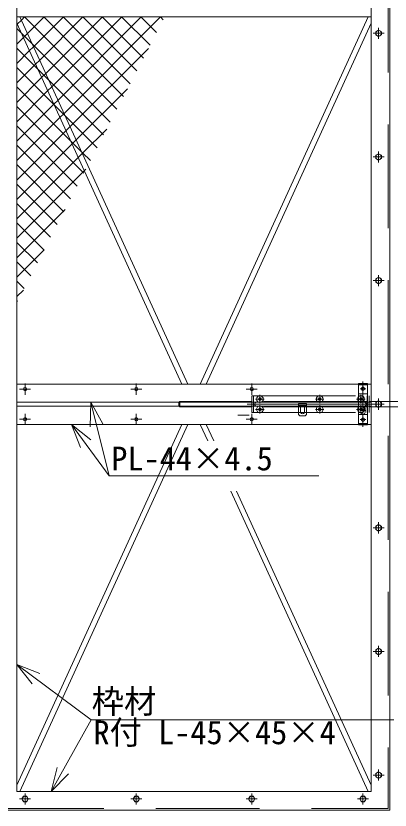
# Model space of a CAD drawing. Units: millimetres, scale not verified. Extents: x -5936 to 5936, y -4198 to 4198.
# Drawn here: x 671 to 1579, y -1056 to 871 of the extents above; entities that cross this region are included whole.
import ezdxf
from ezdxf.enums import TextEntityAlignment as Align

# ---------------------------------------------------------------- set-up
doc = ezdxf.new("R2010")
doc.units = ezdxf.units.MM
doc.header["$LTSCALE"] = 30
doc.linetypes.add('USER2', pattern=[12.6, 8.4, -4.2])
doc.linetypes.add('USER3', pattern=[50.5, 30, -9, 2.5, -9])
for name, color, linetype, lineweight in [('0-1_27', 3, 'Continuous', 9), ('0-2_D-STR1', 1, 'Continuous', 9), ('0-3_D-STR-TXT', 7, 'Continuous', 9), ('0-C_1', 7, 'Continuous', 9), ('0-E_D-STR2', 7, 'Continuous', 9)]:
    doc.layers.add(name, color=color, linetype=linetype, lineweight=lineweight)
doc.styles.add('ＭＳ ゴシック', font='')
doc.styles.get('ＭＳ ゴシック').set_extended_font_data('MS Gothic')

# ---------------------------------------------------------------- blocks, each defined once
blk = doc.blocks.new('G79')
at = {"layer": '0-C_1'}
for q in [(202487.7, 97855.9), (201931.6, 97108.3), (206238.4, 94485.3)]:
    blk.add_line((200814.7, 98519.9), q, dxfattribs=at)
blk = doc.blocks.new('G80')
at = {"layer": '0-C_1'}
for q in [(206238.4, 94485.3), (203754.9, 91015.8), (204567.2, 90559.4)]:
    blk.add_line((203309.4, 89271.8), q, dxfattribs=at)
blk = doc.blocks.new('G81')
at = {"layer": '0-C_1'}
for q in [(211269.6, 114873.8), (210517.7, 114323.6), (212601.4, 112264.8)]:
    blk.add_line((209867, 116001.8), q, dxfattribs=at)
blk = doc.blocks.new('G82')
at = {"layer": '0-C_1'}
for q in [(211238.9, 115822.1), (212143.3, 116046.5), (212601.4, 112264.8)]:
    blk.add_line((211272.5, 117621.8), q, dxfattribs=at)

msp = doc.modelspace()

# ---------------------------------------------------------------- linework, layer by layer
at = {"layer": '0-1_27', "linetype": 'USER3'}
for p, q in [((1512.99, -126.14), (1512.99, -16.26)), ((1506.37, -33.7), (1519.62, -33.7)), ((1231.9, -71.2), (1541.13, -71.2)), ((1506.26, -86.2), (1519.73, -86.2)), ((1506.37, -108.7), (1519.62, -108.7))]:
    msp.add_line(p, q, dxfattribs=at)
at = {"layer": '0-1_27'}
for p, q in [((1501.99, -21.2), (1523.99, -21.2)), ((1501.99, -21.2), (1501.99, -121.2)), ((1523.99, -21.2), (1523.99, -121.2)), ((1260.34, -56.05), (1265.64, -61.35)), ((1265.64, -56.05), (1260.34, -61.35)), ((1410.64, -56.05), (1405.34, -61.35)), ((1405.34, -56.05), (1410.64, -61.35)), ((1356.91, -69.55), (1375.91, -69.55)), ((1375.91, -69.55), (1375.91, -96.55)), ((1532.99, -76.2), (1450.91, -76.2)), ((1265.64, -86.35), (1260.34, -81.05)), ((1260.34, -86.35), (1265.64, -81.05)), ((1361.41, -79.55), (1361.41, -89.55)), ((1371.41, -79.55), (1371.41, -89.55)), ((1405.34, -86.35), (1410.64, -81.05)), ((1410.64, -86.35), (1405.34, -81.05)), ((1507.99, -91.2), (1507.99, -81.2)), ((1517.99, -91.2), (1517.99, -81.2)), ((1375.91, -96.55), (1372.91, -99.55)), ((1523.99, -121.2), (1501.99, -121.2))]:
    msp.add_line(p, q, dxfattribs=at)
at = {"layer": '0-1_27', "linetype": 'USER2'}
for p, q in [((1501.99, -24.2), (1523.99, -24.2)), ((1242.99, -51.2), (1527.99, -51.2)), ((1242.99, -91.2), (1242.99, -51.2)), ((1247.49, -51.2), (1247.49, -91.2)), ((1262.99, -69.09), (1262.99, -48.3)), ((1407.99, -69.09), (1407.99, -48.3)), ((1501.99, -46.2), (1523.99, -46.2)), ((1505.34, -56.05), (1510.64, -61.35)), ((1510.64, -56.05), (1505.34, -61.35)), ((1507.99, -69.09), (1507.99, -48.3)), ((1523.49, -51.2), (1523.49, -91.2)), ((1527.99, -91.2), (1527.99, -51.2)), ((1068.41, -64.7), (1066.41, -66.7)), ((1066.41, -66.7), (1066.41, -75.7)), ((1066.41, -75.7), (1068.41, -77.7)), ((1242.99, -64.7), (1068.41, -64.7)), ((1068.41, -64.7), (1068.41, -77.7)), ((1523.49, -64.7), (1247.49, -64.7)), ((1252.6, -58.7), (1273.38, -58.7)), ((1262.99, -73.3), (1262.99, -94.09)), ((1375.91, -74.05), (1356.91, -74.05)), ((1397.6, -58.7), (1418.38, -58.7)), ((1407.99, -73.3), (1407.99, -94.09)), ((1518.39, -58.7), (1497.6, -58.7)), ((1507.99, -73.3), (1507.99, -94.09)), ((1647.99, -64.7), (1527.99, -64.7)), ((1242.99, -77.7), (1068.41, -77.7)), ((1242.99, -91.2), (1527.99, -91.2)), ((1523.49, -77.7), (1247.49, -77.7)), ((1252.6, -83.7), (1273.38, -83.7)), ((1397.6, -83.7), (1418.38, -83.7)), ((1518.39, -83.7), (1497.6, -83.7)), ((1523.99, -96.2), (1501.99, -96.2)), ((1505.34, -86.35), (1510.64, -81.05)), ((1510.64, -86.35), (1505.34, -81.05)), ((1647.99, -77.7), (1527.99, -77.7)), ((1501.99, -118.2), (1523.99, -118.2))]:
    msp.add_line(p, q, dxfattribs=at)
at = {"layer": '0-1_27'}
msp.add_lwpolyline([(1372.91, -99.55), (1359.91, -99.55), (1356.91, -96.55), (1356.91, -69.55)], dxfattribs=at)
at = {"layer": '0-1_27', "linetype": 'USER2'}
for centre in [(1512.99, -33.7), (1512.99, -108.7)]:
    msp.add_circle(centre, 3.75, dxfattribs=at)
at = {"layer": '0-1_27'}
for centre in [(1262.99, -58.7), (1407.99, -58.7), (1262.99, -83.7), (1407.99, -83.7)]:
    msp.add_circle(centre, 8.14, dxfattribs=at)
for centre, radius, start, end in [((1507.99, -58.7), 8.14, 137.51918, 222.48085), ((1254.99, -71.2), 5, 89.99998, 269.99929), ((1366.41, -79.55), 5, 0.00001, 180.00001), ((1512.99, -81.2), 5, 359.99999, 179.99965), ((1515.99, -71.2), 5, 270.00068, 89.99999), ((1366.41, -89.55), 5, 180, 0.00001), ((1507.99, -83.7), 8.14, 137.5191, 222.48093), ((1512.99, -91.2), 5, 179.99999, 359.99998)]:
    msp.add_arc(centre, radius, start, end, dxfattribs=at)
at = {"layer": '0-1_27', "linetype": 'USER2'}
for centre, start, end in [((1507.99, -58.7), 222.48085, 137.51918), ((1507.99, -83.7), 222.48093, 137.5191)]:
    msp.add_arc(centre, 8.14, start, end, dxfattribs=at)
at = {"layer": '0-2_D-STR1'}
for p, q in [((672.99, 1363.51), (672.99, -1011.2)), ((1532.99, 1363.51), (1532.99, -1011.2)), ((1577.99, 1363.51), (1577.99, -1056.2)), ((672.99, 868.8), (1532.99, 868.8)), ((680.14, 868.8), (1087.73, -22.2)), ((1118.26, -22.2), (1525.85, 868.8)), ((672.99, 853.18), (1073.43, -22.2)), ((1132.56, -22.2), (1532.99, 853.18)), ((672.99, -22.2), (1532.99, -22.2)), ((672.99, -66.2), (1532.99, -66.2)), ((672.99, -76.2), (1532.99, -76.2)), ((672.99, -120.2), (1532.99, -120.2)), ((672.99, -995.57), (1073.43, -120.2)), ((680.14, -1011.2), (1087.73, -120.2)), ((1118.26, -120.2), (1136.55, -160.18)), ((1132.56, -120.2), (1150.85, -160.18)), ((1192.2, -281.84), (1525.85, -1011.2)), ((1206.5, -281.84), (1532.99, -995.57)), ((672.99, -1011.2), (1532.99, -1011.2)), ((627.99, -1056.2), (1577.99, -1056.2))]:
    msp.add_line(p, q, dxfattribs=at)
at = {"layer": '0-2_D-STR1', "linetype": 'USER2'}
for p in [(1573.99, 1363.79), (631.99, -1052.2)]:
    msp.add_line(p, (1573.99, -1052.2), dxfattribs=at)
at = {"layer": '0-2_D-STR1', "linetype": 'USER3'}
for p, q in [((1564.43, 828.8), (1537.54, 828.8)), ((1550.99, 815.37), (1550.99, 842.25)), ((1550.99, 515.37), (1550.99, 542.25)), ((1564.43, 528.8), (1537.54, 528.8)), ((1550.99, 215.37), (1550.99, 242.25)), ((1564.43, 228.8), (1537.54, 228.8)), ((679.56, -34.7), (706.44, -34.7)), ((692.99, -48.13), (692.99, -21.25)), ((949.56, -34.7), (976.44, -34.7)), ((962.99, -48.13), (962.99, -21.25)), ((1229.56, -34.7), (1256.44, -34.7)), ((1242.99, -48.13), (1242.99, -21.25)), ((1550.99, -84.63), (1550.99, -57.75)), ((1550.99, -84.63), (1550.99, -57.75)), ((1564.43, -71.2), (1537.54, -71.2)), ((1564.43, -71.2), (1537.54, -71.2)), ((692.99, -94.27), (692.99, -121.15)), ((962.99, -94.27), (962.99, -121.15)), ((1242.99, -94.27), (1242.99, -121.15)), ((679.56, -107.7), (706.44, -107.7)), ((949.56, -107.7), (976.44, -107.7)), ((1209.56, -98.2), (1236.44, -98.2)), ((1229.56, -107.7), (1256.44, -107.7)), ((1550.99, -384.63), (1550.99, -357.75)), ((1564.43, -371.2), (1537.54, -371.2)), ((1564.43, -671.2), (1537.54, -671.2)), ((1550.99, -684.63), (1550.99, -657.75)), ((1550.99, -984.63), (1550.99, -957.75)), ((1564.43, -971.2), (1537.54, -971.2)), ((692.99, -1015.77), (692.99, -1042.65)), ((962.99, -1015.77), (962.99, -1042.65)), ((1242.99, -1015.77), (1242.99, -1042.65)), ((1512.99, -1015.77), (1512.99, -1042.65)), ((706.43, -1029.2), (679.54, -1029.2)), ((976.43, -1029.2), (949.54, -1029.2)), ((1256.43, -1029.2), (1229.54, -1029.2)), ((1499.56, -1029.2), (1526.44, -1029.2))]:
    msp.add_line(p, q, dxfattribs=at)
at = {"layer": '0-2_D-STR1'}
for points in [[(1550.99, 836.64), (1544.2, 832.72), (1544.2, 824.88), (1550.99, 820.96), (1557.78, 824.88), (1557.78, 832.72)], [(1550.99, 536.64), (1544.2, 532.72), (1544.2, 524.88), (1550.99, 520.96), (1557.78, 524.88), (1557.78, 532.72)], [(1550.99, 236.64), (1544.2, 232.72), (1544.2, 224.88), (1550.99, 220.96), (1557.78, 224.88), (1557.78, 232.72)], [(1550.99, -63.36), (1544.2, -67.28), (1544.2, -75.12), (1550.99, -79.04), (1557.78, -75.12), (1557.78, -67.28)], [(1550.99, -63.36), (1544.2, -67.28), (1544.2, -75.12), (1550.99, -79.04), (1557.78, -75.12), (1557.78, -67.28)], [(1550.99, -363.36), (1544.2, -367.28), (1544.2, -375.12), (1550.99, -379.04), (1557.78, -375.12), (1557.78, -367.28)], [(1550.99, -663.36), (1544.2, -667.28), (1544.2, -675.12), (1550.99, -679.04), (1557.78, -675.12), (1557.78, -667.28)], [(1550.99, -963.36), (1544.2, -967.28), (1544.2, -975.12), (1550.99, -979.04), (1557.78, -975.12), (1557.78, -967.28)], [(685.15, -1029.2), (689.07, -1035.99), (696.91, -1035.99), (700.83, -1029.2), (696.91, -1022.41), (689.07, -1022.41)], [(955.15, -1029.2), (959.07, -1035.99), (966.91, -1035.99), (970.83, -1029.2), (966.91, -1022.41), (959.07, -1022.41)], [(1235.15, -1029.2), (1239.07, -1035.99), (1246.91, -1035.99), (1250.83, -1029.2), (1246.91, -1022.41), (1239.07, -1022.41)], [(1520.83, -1029.2), (1516.91, -1035.99), (1509.07, -1035.99), (1505.15, -1029.2), (1509.07, -1022.41), (1516.91, -1022.41)]]:
    msp.add_lwpolyline(points, close=True, dxfattribs=at)
for centre, radius in [((1550.99, 828.8), 6.8), ((1550.99, 528.8), 6.8), ((1550.99, 228.8), 6.8), ((692.99, -34.7), 4), ((962.99, -34.7), 4), ((1242.99, -34.7), 4), ((1550.99, -71.2), 6.8), ((1550.99, -71.2), 6.8), ((692.99, -107.7), 4), ((962.99, -107.7), 4), ((1242.99, -107.7), 4), ((1550.99, -371.2), 6.8), ((1550.99, -671.2), 6.8), ((1550.99, -971.2), 6.8), ((692.99, -1029.2), 6.8), ((962.99, -1029.2), 6.8), ((1242.99, -1029.2), 6.8), ((1512.99, -1029.2), 6.8)]:
    msp.add_circle(centre, radius, dxfattribs=at)
at = {"layer": '0-3_D-STR-TXT'}
for p, q in [((896.74, -244.77), (1405.55, -244.77)), ((1587.67, -837.42), (853.78, -837.42))]:
    msp.add_line(p, q, dxfattribs=at)
at = {"layer": '0-E_D-STR2'}
for p, q in [((684.98, 861.83), (691.95, 868.8)), ((915.84, 644.4), (691.43, 868.8)), ((699.78, 829.48), (739.09, 868.8)), ((714.57, 797.14), (786.23, 868.8)), ((729.37, 764.79), (833.38, 868.8)), ((931.91, 675.46), (738.57, 868.8)), ((744.16, 732.45), (880.52, 868.8)), ((758.96, 700.1), (927.66, 868.8)), ((773.76, 667.76), (974.8, 868.8)), ((947.99, 706.53), (785.71, 868.8)), ((788.55, 635.42), (1021.94, 868.8)), ((964.06, 737.59), (832.85, 868.8)), ((980.13, 768.66), (879.99, 868.8)), ((996.21, 799.73), (927.14, 868.8)), ((1012.28, 830.79), (974.28, 868.8)), ((1028.36, 861.86), (1021.42, 868.8)), ((672.99, 849.84), (684.98, 861.83)), ((680.98, 832.12), (672.99, 840.1)), ((713.41, 799.69), (680.98, 832.12)), ((720.72, 745.23), (672.99, 792.96)), ((702.5, 785.07), (714.57, 797.14)), ((899.76, 613.33), (713.41, 799.69)), ((803.35, 603.07), (992.14, 791.86)), ((672.99, 755.56), (702.5, 785.07)), ((672.99, 708.42), (717.3, 752.72)), ((717.3, 752.72), (729.37, 764.79)), ((760.47, 658.34), (672.99, 745.82)), ((732.09, 720.38), (744.16, 732.45)), ((672.99, 661.28), (732.09, 720.38)), ((800.21, 571.46), (672.99, 698.68)), ((746.89, 688.03), (758.96, 700.1)), ((818.14, 570.73), (941.6, 694.18)), ((672.99, 614.14), (746.89, 688.03)), ((672.99, 567), (761.68, 655.69)), ((761.68, 655.69), (773.76, 667.76)), ((835.47, 489.07), (672.99, 651.54)), ((672.99, 519.86), (776.48, 623.34)), ((776.48, 623.34), (788.55, 635.42)), ((819.39, 458), (672.99, 604.4)), ((791.28, 591), (803.35, 603.07)), ((672.99, 472.72), (791.28, 591)), ((832.94, 538.38), (891.05, 596.49)), ((832.64, 539.03), (800.21, 571.46)), ((806.07, 558.65), (818.14, 570.73)), ((672.99, 425.58), (806.07, 558.65)), ((803.32, 426.93), (672.99, 557.26)), ((672.99, 378.44), (820.87, 526.31)), ((820.87, 526.31), (832.94, 538.38)), ((851.54, 520.13), (832.64, 539.03)), ((787.24, 395.87), (672.99, 510.12)), ((672.99, 331.29), (835.66, 493.97)), ((835.66, 493.97), (840.51, 498.81)), ((771.17, 364.8), (672.99, 462.98)), ((755.09, 333.73), (672.99, 415.84)), ((672.99, 284.15), (789.96, 401.13)), ((739.02, 302.67), (672.99, 368.7)), ((722.95, 271.6), (672.99, 321.56)), ((672.99, 237.01), (739.42, 303.44)), ((706.87, 240.54), (672.99, 274.42)), ((690.8, 209.47), (672.99, 227.27)), ((672.99, 189.87), (688.88, 205.76)), ((674.72, 178.4), (672.99, 180.13))]:
    msp.add_line(p, q, dxfattribs=at)
for points in [[(672.99, 802.7), (687.7, 817.41), (699.78, 829.48)], [(883.69, 582.26), (753.15, 712.8), (720.72, 745.23)], [(867.61, 551.2), (792.9, 625.91), (760.47, 658.34)]]:
    msp.add_lwpolyline(points, dxfattribs=at)

# ---------------------------------------------------------------- block references
at = {"layer": '0-3_D-STR-TXT', "xscale": 0.03333333, "yscale": 0.03333333}
for name, p in [('G82', (-6189.97, -3986.93)), ('G81', (-6189.97, -3986.93)), ('G79', (-6020.83, -3986.93)), ('G80', (-6020.83, -3986.93))]:
    msp.add_blockref(name, p, dxfattribs=at)

# ---------------------------------------------------------------- texts
at = {"layer": '0-3_D-STR-TXT', "style": 'ＭＳ ゴシック'}
for s, p in [('PL-44×4.5', (902.11, -249.11)), ('枠材', (854.52, -838.57)), ('R付 L-45×45×4', (858.84, -913.63))]:
    msp.add_text(s, height=57.62, dxfattribs=at).set_placement(p, align=Align.BOTTOM_LEFT)

doc.saveas('drawing.dxf')
